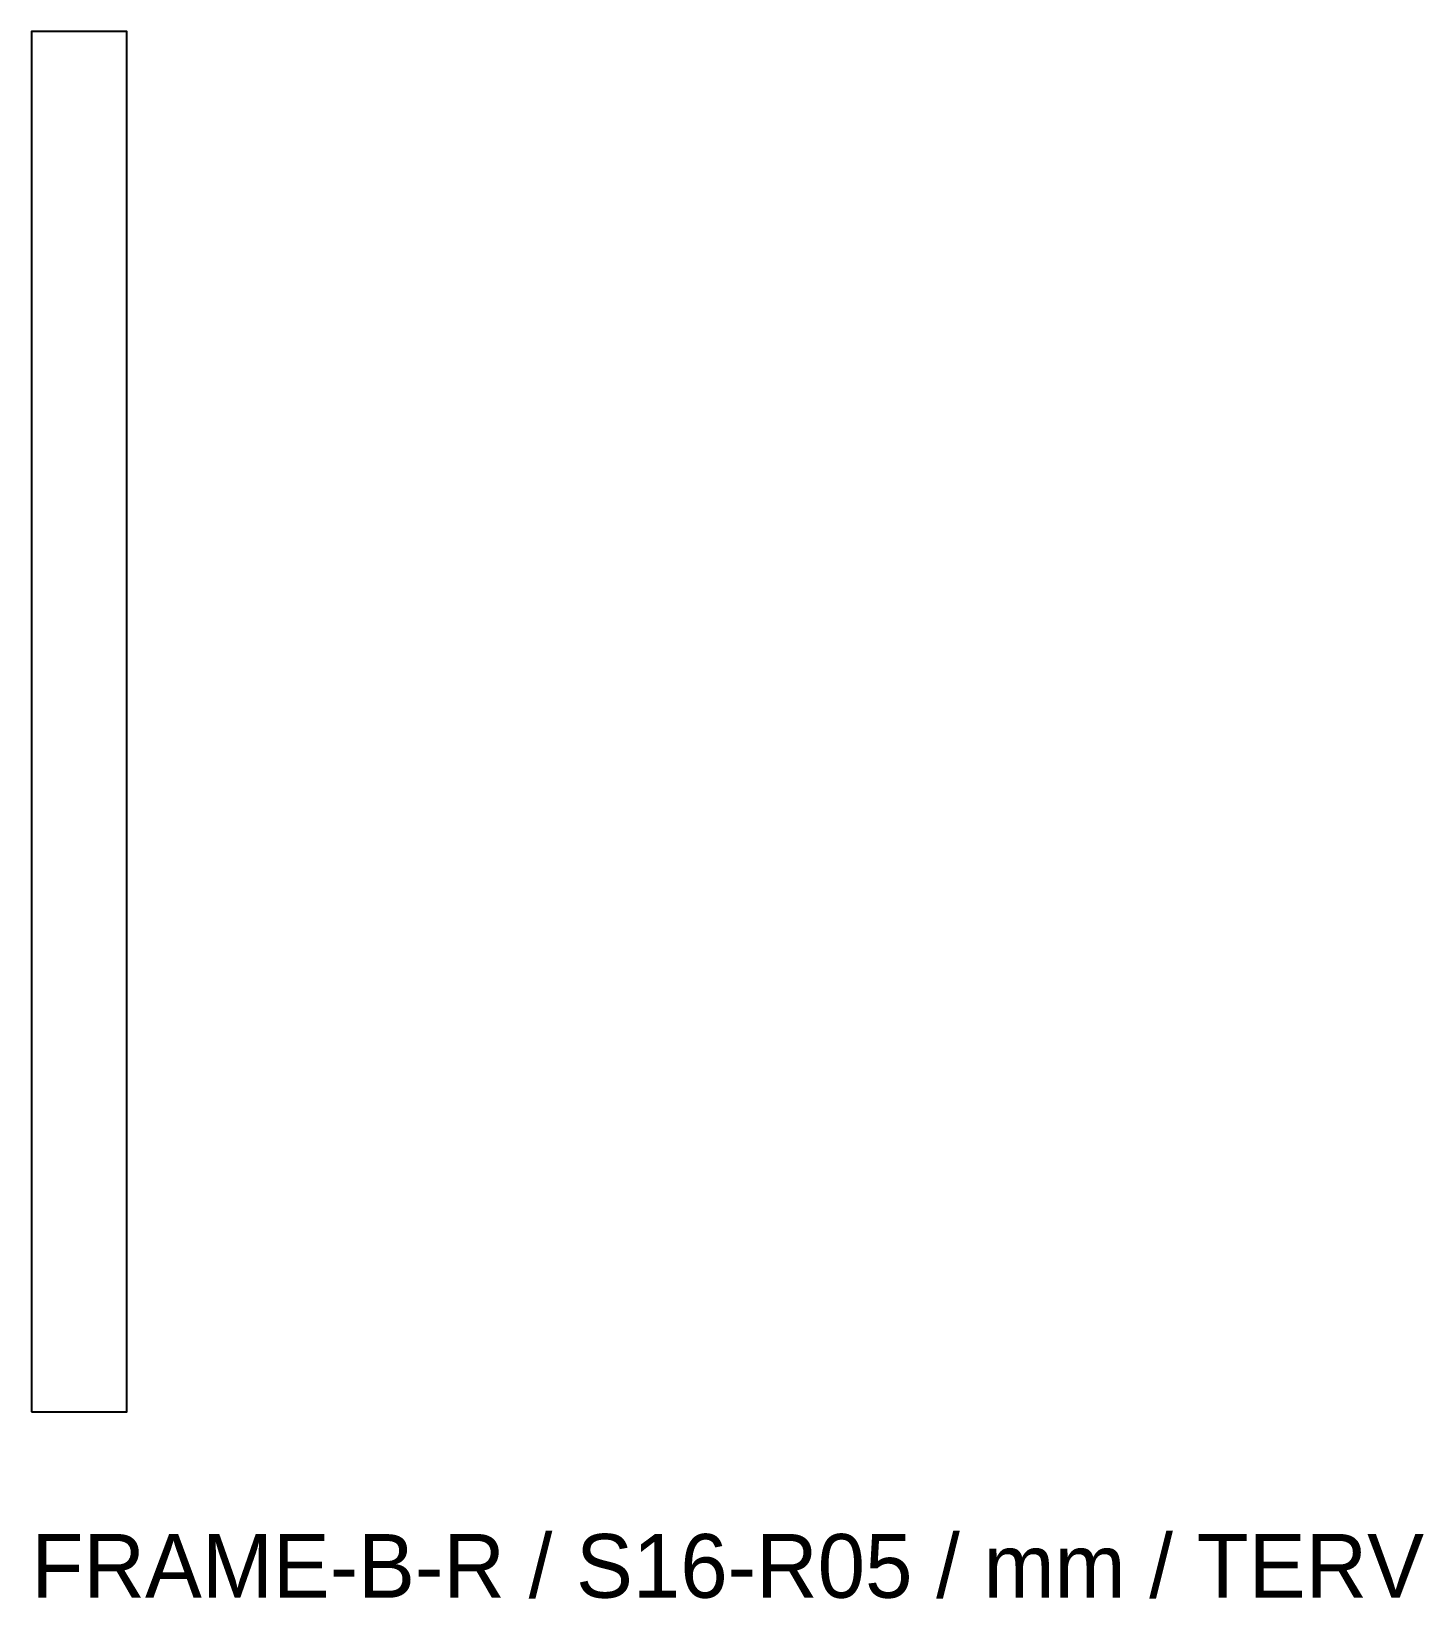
# Model space of a CAD drawing. Header units: millimetres. Extents: x 0 to 262, y -35 to 260.
import ezdxf

# ---------------------------------------------------------------- set-up
doc = ezdxf.new("R2010")
doc.units = ezdxf.units.MM

msp = doc.modelspace()

# ---------------------------------------------------------------- linework, layer by layer
msp.add_lwpolyline([(0, 0), (18, 0), (18, 260), (0, 260)], close=True)

# ---------------------------------------------------------------- texts
msp.add_text('FRAME-B-R / S16-R05 / mm / TERV', height=12).set_placement((0, -35))

doc.saveas('drawing.dxf')
